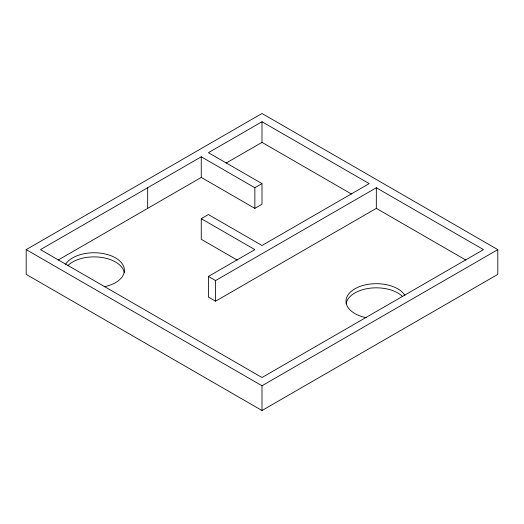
<?xml version="1.0" encoding="UTF-8"?>
<svg xmlns="http://www.w3.org/2000/svg" width="524" height="524" viewBox="0 0 524 524"><rect width="100%" height="100%" fill="white"/><g stroke="black" fill="none" stroke-linecap="round" stroke-linejoin="round"><path stroke-width="0.79" d="M26.2 249.621L262 113.485L497.8 249.621L497.8 274.38L262 410.515L26.2 274.38L26.2 249.621L262 385.762L497.8 249.621M58.118 260.074L201.262 177.426L254.854 208.369L262 204.242L262 183.616L254.854 187.743L201.262 156.8L40.492 249.621L262 377.509L483.508 249.621L376.33 187.743L215.554 280.563L208.408 276.436L208.408 297.069L215.554 301.189L376.33 208.369L465.882 260.074M237.228 260.074L201.262 239.311L201.262 218.685L208.408 214.558L262 245.501L369.184 183.616L262 121.738L208.408 152.674L262 183.616M226.041 163.128L262 142.364L351.552 194.07M208.408 276.436L254.854 249.621L201.262 218.685M376.33 187.743L376.33 208.369M262 121.738L262 142.364M262 385.762L262 410.515M254.854 187.743L254.854 208.369M215.554 280.563L215.554 301.189M201.262 156.8L201.262 177.426M147.67 187.743L147.67 208.369M346.128 303.796A30.313 17.502 0 0 1 369.761 288.233A30.313 17.502 0 0 1 402.583 296.564M67.825 265.622A30.313 17.502 0 0 1 100.647 257.291A30.313 17.502 0 0 1 124.28 272.853M366.217 317.695A30.313 17.502 0 0 1 354.931 288.789A30.313 17.502 0 0 1 404.947 295.418M65.467 264.476A30.313 17.502 0 0 1 115.477 257.854A30.313 17.502 0 0 1 104.197 286.752"/></g></svg>
